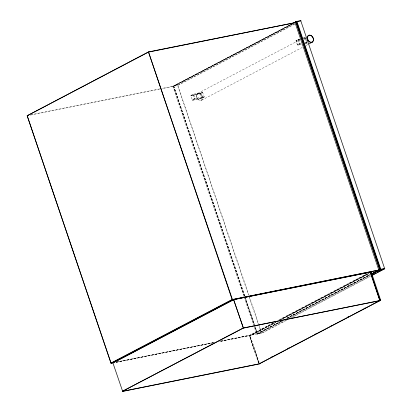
<?xml version="1.0" encoding="UTF-8"?>
<svg xmlns="http://www.w3.org/2000/svg" width="412" height="412" viewBox="0 0 412 412"><rect width="100%" height="100%" fill="white"/><g stroke="black" fill="none" stroke-linecap="round" stroke-linejoin="round"><path stroke-width="0.31" stroke-dasharray="2.06 1.54" d="M243.878 296.295L172.829 86.407L291.547 24.097M294.436 23.886L177.624 85.14L173.596 85.948C173.751 86.52 171.989 86.391 173.467 86.278L291.99 24.128M244.527 295.955L173.643 86.072L160.392 88.735M190.983 95.986L191.132 95.332L193.12 94.286L202.261 92.448L202.812 92.865L200.124 94.147L190.911 95.898L191.132 95.332L200.273 93.493L202.261 92.448L202.812 92.865M204.069 96.696L203.919 97.356L201.932 98.396L192.79 100.234L192.239 99.817L194.928 98.535L204.141 96.784L203.919 97.356L194.778 99.189L192.79 100.234L192.239 99.817M301.11 43.832L299.89 44.074L299.344 43.662L298.015 39.737L298.231 39.171L298.71 39.495L300.039 43.42L299.89 44.074L297.902 45.119L297.351 44.707L296.022 40.783L296.238 40.216L299.452 38.929M305.385 38.378L305.235 39.037L306.564 42.956L307.043 43.281L307.259 42.714L305.931 38.795L305.385 38.378L303.556 38.749M258.623 363.178L249.512 335.904L274.536 322.781M173.596 85.948L257.33 333.962L261.764 333.014L285.696 320.464M275.829 322.508L249.44 336.089L275.649 322.375M220.286 341.347L257.515 333.869L245.645 298.293M172.829 86.407L291.351 24.257M291.902 24.061L173.354 86.319L244.393 296.192M293.385 23.577L173.581 86.345M294.755 24.128L177.943 85.377L162.22 88.626M197.781 93.385L299.885 39.851M303.289 38.064L305.56 36.874M201.674 100.193L302.645 47.246M306.049 45.464L307.749 44.573M273.274 322.879L249.378 335.409L220.466 341.213M278.965 319.892L366.582 273.949M273.46 323.013L249.327 335.626L219.158 341.687M279.717 319.733L366.768 274.088M280.222 319.8L368.38 273.573M249.44 336.089L275.602 322.375M368.874 273.465L281.288 319.393L368.92 273.465M282.086 319.228L369.106 273.604M281.231 321.221L256.635 333.998L280.567 321.448M286.834 318.162L370.028 274.541M286.634 318.414L370.29 274.547M257.33 333.962L281.205 321.319M286.917 318.373L370.1 274.711M281.417 321.334L257.237 333.967L254.276 325.392M287.113 318.352L370.203 274.783M283.25 320.706L257.608 334.153L257.16 333.911M288.951 317.719L370.434 274.995M290.826 317.776L370.028 276.241M286.711 320.196L261.635 333.344L257.608 334.153L257.289 333.911M292.407 317.209L370.47 276.277M305.931 38.795L304.015 39.279M300.039 43.42L297.351 44.707L297.902 45.119L301.558 44.383M307.259 42.714L305.344 43.203M257.608 333.632L220.719 341.084M303.716 38.069L306.152 37.58M299.931 39.253L296.022 40.783L297.418 44.795L301.074 44.058M303.587 38.517L306.023 38.028M299.9 39.48L296.238 40.216L296.094 40.87L299.751 40.134M304.916 42.441L306.744 42.07M304.767 43.095L307.203 42.606M305.215 43.651L307.043 43.281M31.034 114.716L159.758 88.863M30.339 115.113L159.696 89.136M117.229 361.87L214.405 342.351M116.133 362.169L212.927 342.727M116.169 362.261L213.344 342.743M116.081 362.385L213.504 342.82M257.515 333.869L245.351 298.391M173.643 86.072L244.821 295.857M248.992 295.291L177.624 85.14L248.379 294.822M249.198 295.898L258.674 323.883M258.88 324.496L261.635 333.344L258.473 324.635M249.203 297.258L258.267 324.028M244.599 296.8L254.07 324.785M244.074 296.892L253.56 324.888M254.369 327.308L256.645 334.014M259.194 362.39L250.053 335.79L258.963 362.467M258.927 363.214L249.378 335.409L258.695 363.296M194.928 98.535L194.778 99.189L194.232 98.777L192.904 94.853L193.12 94.286L193.599 94.611L194.928 98.535M200.273 93.493L200.124 94.147L201.453 98.071L201.932 98.396L202.148 97.829L200.819 93.905L200.273 93.493M192.904 94.853L190.911 95.898L192.311 99.91L201.453 98.071L204.141 96.784L202.745 92.777L192.904 94.853M196.617 95.45A3.924 2.879 62.3 0 0 200.974 100.466A3.924 2.879 62.3 0 0 201.597 94.451A3.924 2.879 62.3 0 0 196.617 95.45M196.658 95.594A3.703 2.719 62.3 0 0 200.773 100.327A3.703 2.719 62.3 0 0 201.365 94.652A3.703 2.719 62.3 0 0 196.658 95.594"/><path stroke-width="0.62" d="M110.921 363.137L27.182 115.746L148.469 51.912L295.064 22.645L378.829 270.071L232.342 299.709L111.122 363.271L27.156 115.71L28.51 115.221M369.997 272.162L233.609 299.555L112.94 363.018L122.668 391.4L259.06 364.007L380.673 300.26L371.356 272.378L370.656 272.378L379.941 300.23L380.719 300.039L378.237 301.126M378.736 270.308L378.798 270.035L232.116 299.539L110.89 363.101L113.012 362.895M379.679 300.76L243.106 328.014L122.488 391.261L243.286 328.153L379.73 300.544L370.156 272.27L233.769 299.663L112.986 362.802M380.127 300.369L370.656 272.378M293.668 22.969L296.676 21.409L300.703 20.6L301.028 20.842L295.909 21.867L379.715 269.463L380.358 269.335L371.773 273.908M380.745 300.07L258.983 363.889L259.529 363.781L258.824 363.781M294.204 22.763L296.537 21.723L380.369 269.376L380.688 269.613L384.715 268.804L300.703 20.6M294.178 22.866L296.676 21.409L296.959 21.599L380.776 269.232L380.688 269.613L371.572 274.397M308.887 43.976L312.291 42.194M373.447 272.749L374.59 272.152M377.438 270.658L380.343 269.319L371.825 273.856M371.83 273.712L379.833 269.422L295.945 21.774M372.881 274.747L376.295 272.955M377.438 272.358L382.568 269.669M372.18 275.381L384.715 268.804L384.803 268.423L380.369 269.376M271.312 357.189L272.45 356.591M287.808 348.542L288.946 347.944M314.536 334.523L315.674 333.926M331.032 325.877L332.17 325.279M347.527 317.23L348.66 316.632M364.017 308.578L365.156 307.985M370.579 272.569L371.197 272.27M111.554 363.008L112.816 362.756M122.508 391.292L190.39 377.66M191.647 377.407L258.272 364.023M294.863 22.511L295.09 22.681L148.377 52.149L27.182 115.746M232.404 299.436L232.116 299.539L148.469 51.912L232.404 299.436M243.338 327.937L233.609 299.555L243.338 327.937M307.228 37.451A3.924 2.879 62.3 0 0 311.585 42.467A3.924 2.879 62.3 0 0 312.208 36.452A3.924 2.879 62.3 0 0 307.228 37.451M307.532 37.456A3.703 2.719 62.3 0 0 311.647 42.194A3.703 2.719 62.3 0 0 312.239 36.514A3.703 2.719 62.3 0 0 307.532 37.456"/></g></svg>
